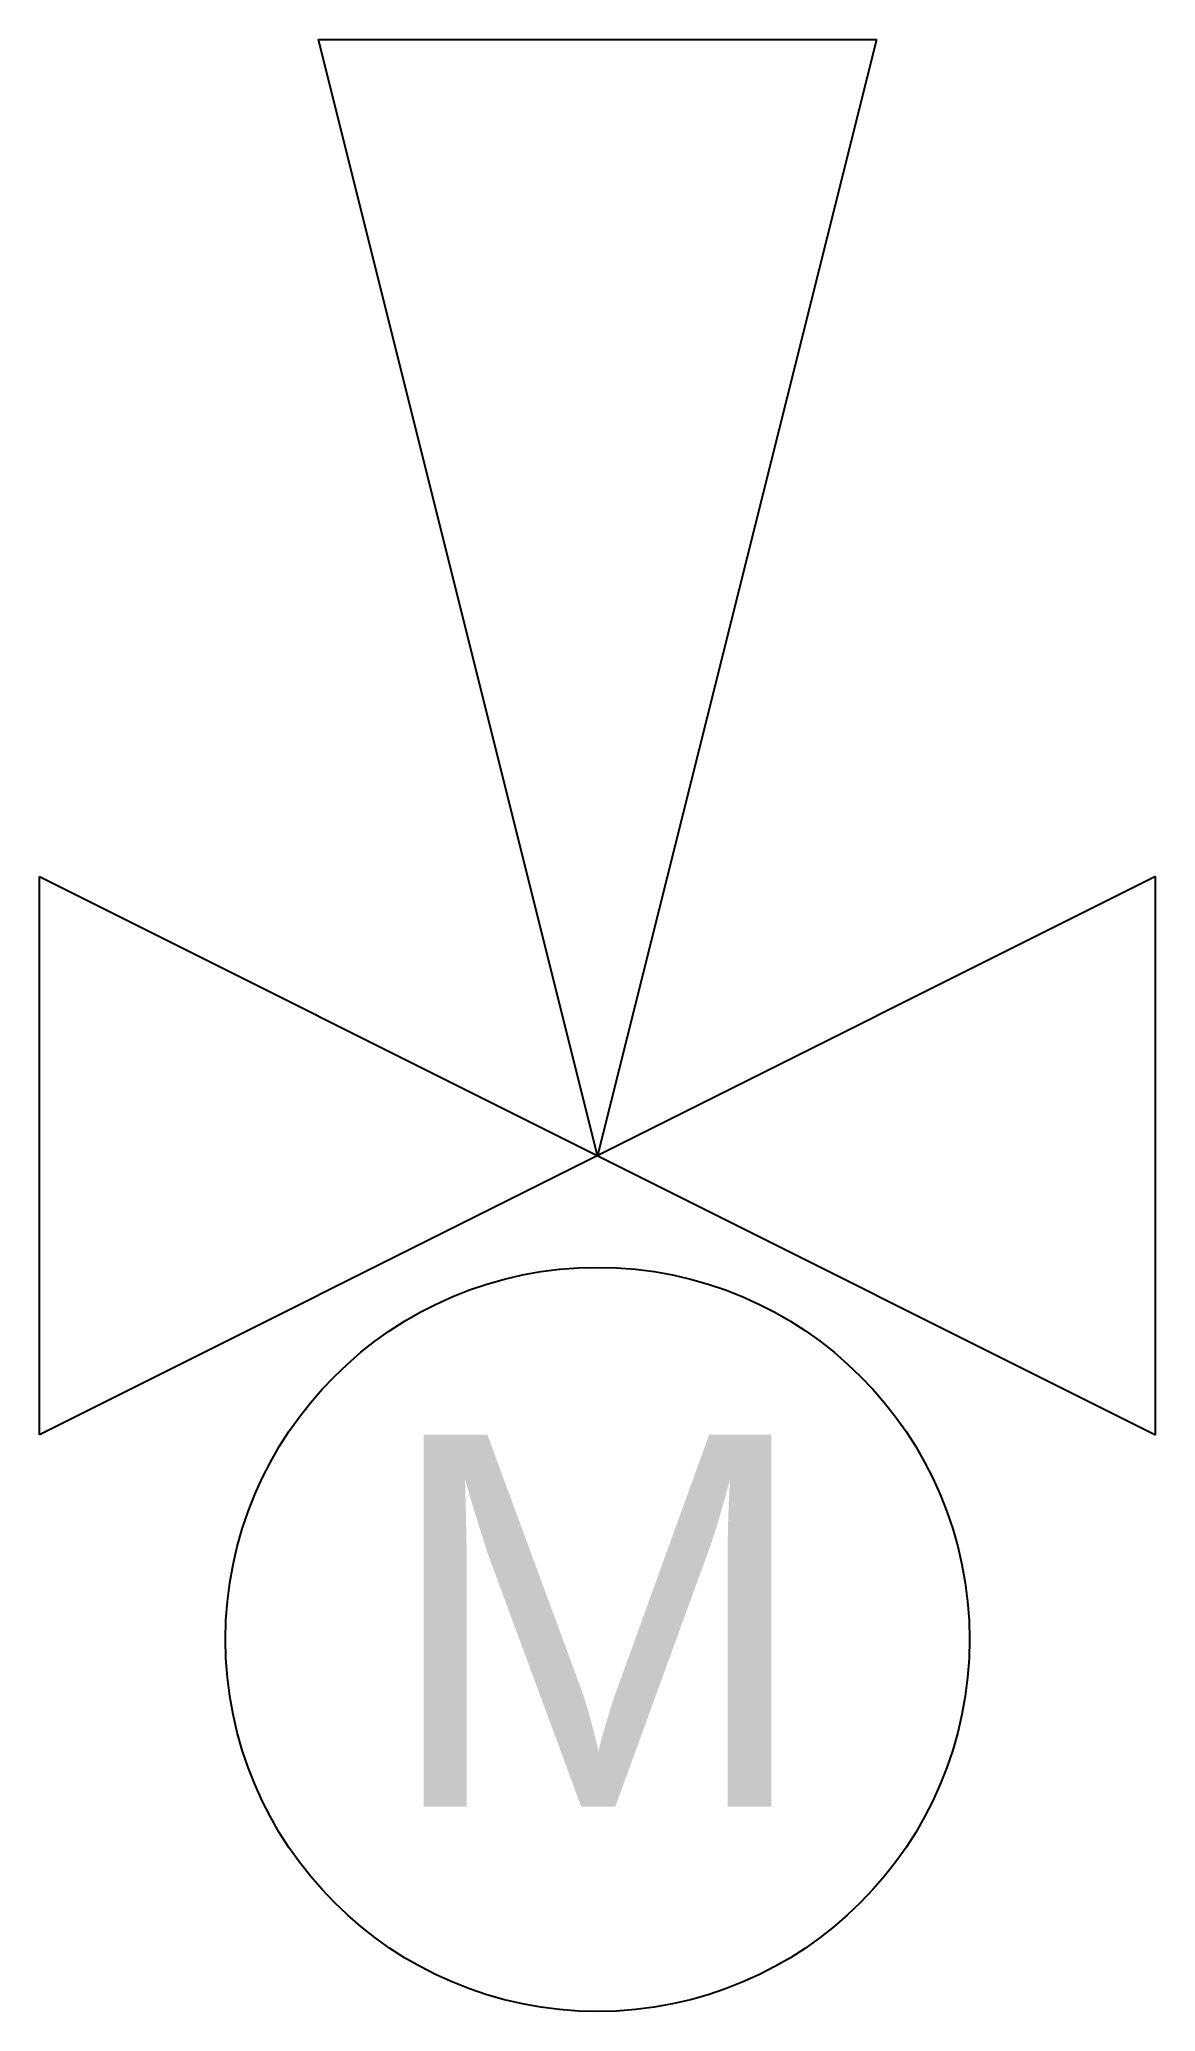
# Model space of a CAD drawing. Header units: millimetres. Extents: x -150 to 150, y -230 to 300.
import ezdxf
from ezdxf.enums import TextEntityAlignment as Align

# ---------------------------------------------------------------- set-up
doc = ezdxf.new("R2010")
doc.units = ezdxf.units.MM
doc.styles.add('EHS_Text', font='arial.ttf')

msp = doc.modelspace()

# ---------------------------------------------------------------- linework, layer by layer
at = {"color": 0, "linetype": 'ByBlock', "lineweight": -2}
for p, q in [((0, 0), (-75, 300)), ((-75, 300), (75, 300)), ((75, 300), (0, 0)), ((-150, -75), (-150, 75)), ((-150, 75), (150, -75)), ((150, 75), (-150, -75)), ((150, -75), (150, 75))]:
    msp.add_line(p, q, dxfattribs=at)
msp.add_circle((0, -130), 100, dxfattribs=at)

# ---------------------------------------------------------------- texts
at = {"color": 0, "linetype": 'ByBlock', "lineweight": -2, "style": 'EHS_Text'}
msp.add_text('M', height=100, dxfattribs=at).set_placement((0, -174.97), align=Align.CENTER)

doc.saveas('drawing.dxf')
